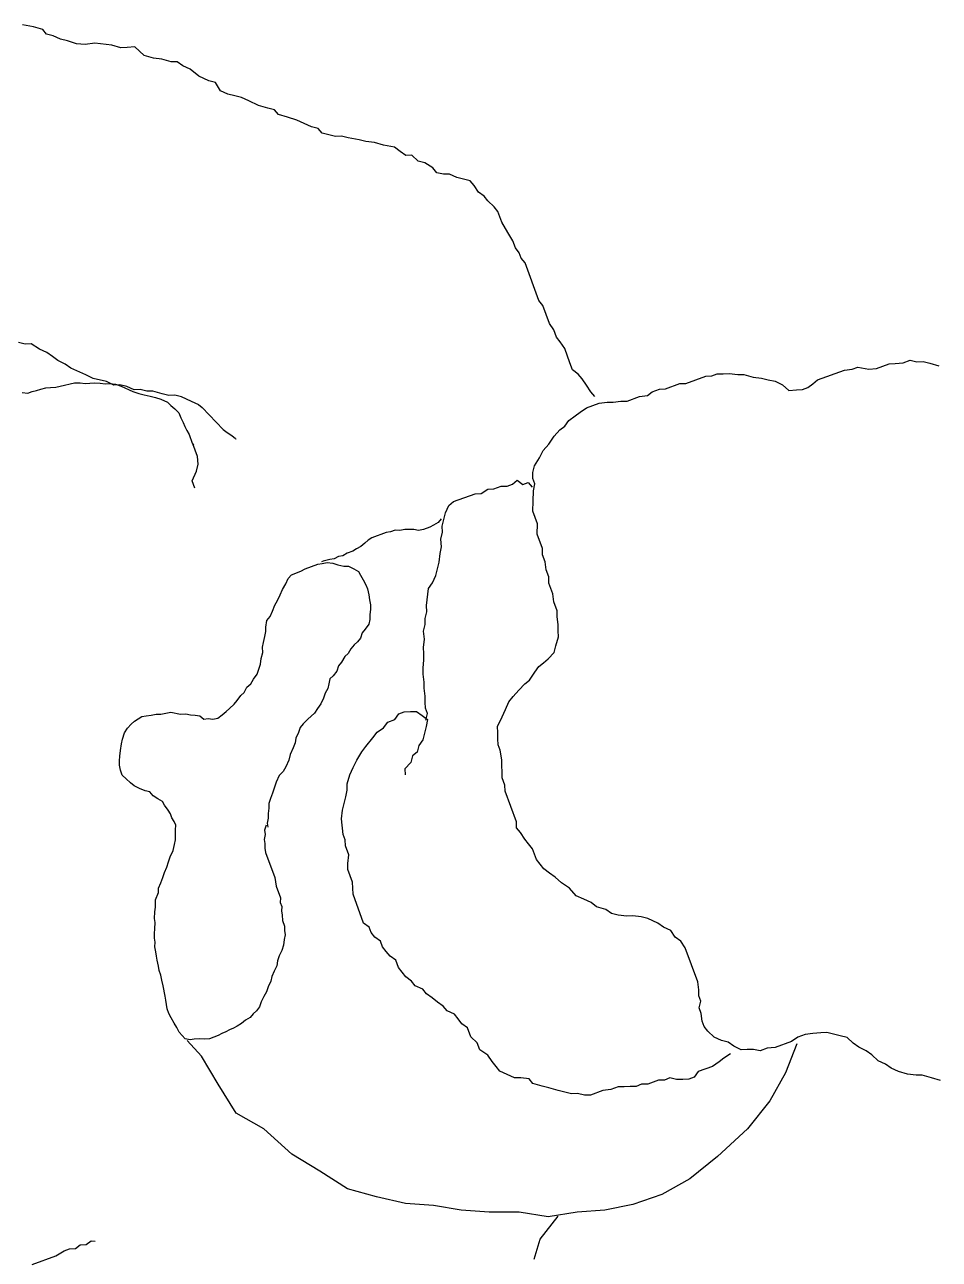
# Model space of a CAD drawing. Header units: millimetres. Extents: x 33350 to 35310, y -217097 to -211540.
# Drawn here: x 33727.22 to 33760.57, y -214426.19 to -214381.16 of the extents above; entities that cross this region are included whole.
import ezdxf

# ---------------------------------------------------------------- set-up
doc = ezdxf.new("R2010")
doc.units = ezdxf.units.MM
doc.header["$LTSCALE"] = 60
doc.header["$MEASUREMENT"] = 0
doc.layers.add('BL-E', color=32, linetype='Continuous')

# ---------------------------------------------------------------- blocks, each defined once
blk = doc.blocks.new('İNSAN-1')
for p, q in [((-10.228, 35.632), (-10.128, 35.297)), ((-10.128, 35.297), (-10.028, 34.962)), ((15.937, 35.237), (15.836, 35.572)), ((15.995, 34.992), (15.937, 35.237)), ((-10.028, 34.962), (-10.034, 34.741)), ((-10.034, 34.741), (-10, 34.43)), ((15.989, 34.771), (15.995, 34.992)), ((16.047, 34.526), (15.989, 34.771)), ((-10, 34.43), (-9.899, 34.096)), ((15.92, 33.977), (15.951, 34.264)), ((15.951, 34.264), (16.047, 34.526)), ((-9.899, 34.096), (-9.775, 33.826)), ((-9.775, 33.826), (-9.626, 33.623)), ((15.913, 33.756), (15.92, 33.977)), ((-9.626, 33.623), (-9.502, 33.353)), ((-9.502, 33.353), (-9.288, 33.125)), ((15.744, 33.297), (15.913, 33.756)), ((-9.288, 33.125), (-9.139, 32.922)), ((-9.139, 32.922), (-9.015, 32.652)), ((15.713, 33.01), (15.744, 33.297)), ((15.789, 32.61), (15.713, 33.01)), ((-9.015, 32.652), (-8.866, 32.449)), ((-8.866, 32.449), (-8.652, 32.221)), ((15.717, 32.413), (15.789, 32.61)), ((-8.652, 32.221), (-8.593, 31.976)), ((-8.593, 31.976), (-8.534, 31.731)), ((15.324, 31.142), (15.686, 32.126)), ((15.686, 32.126), (15.717, 32.413)), ((-8.534, 31.731), (-8.475, 31.485)), ((-8.482, 31.264), (-8.513, 30.978)), ((-8.475, 31.485), (-8.482, 31.264)), ((15.185, 30.97), (15.324, 31.142)), ((-8.544, 30.691), (-8.641, 30.429)), ((-8.513, 30.978), (-8.544, 30.691)), ((14.975, 30.6), (15.047, 30.797)), ((15.047, 30.797), (15.185, 30.97)), ((-8.893, 30.385), (-9.95, 29.979)), ((-8.803, 30.191), (-9.02, 29.6)), ((-8.641, 30.429), (-8.803, 30.191)), ((14.937, 30.093), (14.968, 30.379)), ((14.968, 30.379), (14.975, 30.6)), ((-9.95, 29.979), (-10.967, 29.41)), ((15.151, 29.865), (14.937, 30.093)), ((15.276, 29.596), (15.151, 29.865)), ((-10.967, 29.41), (-11.983, 28.597)), ((-9.051, 29.314), (-9.148, 29.051)), ((-9.02, 29.6), (-9.051, 29.314)), ((15.335, 29.35), (15.276, 29.596)), ((15.394, 29.105), (15.335, 29.35)), ((-9.148, 29.051), (-9.089, 28.806)), ((15.428, 28.795), (15.394, 29.105)), ((-11.983, 28.597), (-12.999, 27.5)), ((-9.096, 28.585), (-9.102, 28.364)), ((-9.089, 28.806), (-9.096, 28.585)), ((15.529, 28.46), (15.428, 28.795)), ((15.522, 28.239), (15.529, 28.46)), ((-9.247, 27.971), (-9.41, 27.732)), ((-9.102, 28.364), (-8.978, 28.095)), ((-8.978, 28.095), (-8.829, 27.891)), ((15.556, 27.928), (15.522, 28.239)), ((15.55, 27.707), (15.556, 27.928)), ((-12.999, 27.5), (-13.812, 26.484)), ((-9.548, 27.56), (-9.71, 27.321)), ((-9.41, 27.732), (-9.548, 27.56)), ((-8.829, 27.891), (-8.771, 27.646)), ((-8.771, 27.646), (-8.646, 27.377)), ((15.47, 27.289), (15.543, 27.486)), ((15.543, 27.486), (15.55, 27.707)), ((-9.71, 27.321), (-9.903, 26.797)), ((-8.646, 27.377), (-8.432, 27.149)), ((-8.432, 27.149), (-8.259, 27.011)), ((15.198, 26.347), (15.463, 27.068)), ((15.463, 27.068), (15.47, 27.289)), ((-10.107, 26.648), (-10.179, 26.451)), ((-9.903, 26.797), (-10.107, 26.648)), ((-8.259, 27.011), (-8.062, 26.938)), ((-8.062, 26.938), (-7.776, 26.907)), ((-7.776, 26.907), (-7.579, 26.835)), ((-7.579, 26.835), (-7.333, 26.893)), ((-7.333, 26.893), (-7.136, 26.821)), ((-7.136, 26.821), (-6.915, 26.814)), ((-6.915, 26.814), (-6.629, 26.783)), ((-6.629, 26.783), (-5.382, 26.324)), ((-13.812, 26.484), (-14.381, 25.469)), ((-10.186, 26.23), (-10.193, 26.009)), ((-10.179, 26.451), (-10.186, 26.23)), ((-5.382, 26.324), (-5.143, 26.162)), ((-5.143, 26.162), (-4.995, 25.958)), ((14.998, 25.601), (15.191, 26.126)), ((15.191, 26.126), (15.198, 26.347)), ((-10.134, 25.764), (-10.207, 25.567)), ((-10.193, 26.009), (-10.134, 25.764)), ((-4.995, 25.958), (-4.756, 25.796)), ((-4.756, 25.796), (-4.632, 25.526)), ((-14.381, 25.469), (-14.747, 24.412)), ((-10.213, 25.346), (-10.358, 24.953)), ((-10.207, 25.567), (-10.213, 25.346)), ((-4.632, 25.526), (-4.483, 25.323)), ((-4.483, 25.323), (-4.317, 24.964)), ((14.894, 25.117), (14.991, 25.38)), ((14.991, 25.38), (14.998, 25.601)), ((-10.358, 24.953), (-10.365, 24.732)), ((-4.317, 24.964), (-4.258, 24.719)), ((14.725, 24.658), (14.756, 24.945)), ((14.756, 24.945), (14.894, 25.117)), ((-14.747, 24.412), (-14.951, 23.396)), ((-10.438, 24.535), (-10.444, 24.314)), ((-10.365, 24.732), (-10.438, 24.535)), ((-4.258, 24.719), (-4.224, 24.408)), ((-4.224, 24.408), (-4.23, 24.187)), ((14.556, 24.199), (14.725, 24.658)), ((-10.458, 23.872), (-10.555, 23.61)), ((-10.451, 24.093), (-10.458, 23.872)), ((-10.444, 24.314), (-10.451, 24.093)), ((-4.23, 24.187), (-4.196, 23.876)), ((-4.196, 23.876), (-4.137, 23.631)), ((14.518, 23.691), (14.549, 23.978)), ((14.549, 23.978), (14.556, 24.199)), ((-10.555, 23.61), (-10.586, 23.323)), ((-4.137, 23.631), (-3.988, 23.427)), ((-3.988, 23.427), (-3.888, 23.092)), ((14.481, 23.184), (14.512, 23.47)), ((14.512, 23.47), (14.518, 23.691)), ((-14.951, 23.396), (-15.032, 22.381)), ((-10.586, 23.323), (-10.755, 22.864)), ((-3.888, 23.092), (-3.739, 22.889)), ((14.312, 22.725), (14.481, 23.184)), ((14.719, 23.022), (14.892, 22.883)), ((-10.755, 22.864), (-10.761, 22.643)), ((-10.761, 22.643), (-10.703, 22.398)), ((-3.739, 22.889), (-3.615, 22.619)), ((-3.615, 22.619), (-3.491, 22.35)), ((14.149, 22.486), (14.312, 22.725)), ((14.892, 22.883), (15.13, 22.721)), ((15.13, 22.721), (15.369, 22.559)), ((15.369, 22.559), (15.541, 22.421)), ((-15.032, 22.381), (-15.194, 21.324)), ((-10.703, 22.398), (-10.709, 22.177)), ((-10.709, 22.177), (-10.651, 21.932)), ((-3.491, 22.35), (-3.211, 22.098)), ((-3.211, 22.098), (-3.021, 21.805)), ((13.645, 21.927), (13.849, 22.075)), ((13.849, 22.075), (14.011, 22.314)), ((14.011, 22.314), (14.149, 22.486)), ((15.541, 22.421), (15.69, 22.217)), ((15.69, 22.217), (15.953, 22.12)), ((15.953, 22.12), (16.478, 21.927)), ((-16.018, 21.033), (-15.175, 21.688)), ((-10.651, 21.932), (-10.592, 21.686)), ((-10.592, 21.686), (-10.491, 21.352)), ((-3.021, 21.805), (-2.806, 21.577)), ((5.625, 21.602), (5.96, 21.702)), ((5.96, 21.702), (6.181, 21.695)), ((6.181, 21.695), (6.402, 21.688)), ((6.402, 21.688), (6.689, 21.657)), ((6.689, 21.657), (6.91, 21.65)), ((6.91, 21.65), (7.238, 21.529)), ((13.279, 21.54), (13.507, 21.754)), ((13.507, 21.754), (13.645, 21.927)), ((16.478, 21.927), (16.716, 21.765)), ((16.716, 21.765), (16.889, 21.627)), ((16.889, 21.627), (17.151, 21.53)), ((-15.194, 21.324), (-15.032, 20.268)), ((-10.491, 21.352), (-10.433, 21.106)), ((-2.806, 21.577), (-2.658, 21.373)), ((-2.658, 21.373), (-2.509, 21.169)), ((-2.509, 21.169), (-2.164, 20.893)), ((5.014, 21.156), (5.152, 21.329)), ((5.152, 21.329), (5.38, 21.543)), ((5.38, 21.543), (5.625, 21.602)), ((7.238, 21.529), (7.525, 21.498)), ((7.525, 21.498), (7.919, 21.353)), ((7.919, 21.353), (8.14, 21.346)), ((8.14, 21.346), (8.402, 21.25)), ((8.402, 21.25), (8.689, 21.219)), ((8.689, 21.219), (8.952, 21.122)), ((12.758, 21.136), (12.986, 21.35)), ((12.986, 21.35), (13.279, 21.54)), ((17.151, 21.53), (17.39, 21.368)), ((17.39, 21.368), (18.046, 21.126)), ((-16.741, 20.818), (-16.018, 21.033)), ((-10.433, 21.106), (-10.332, 20.771)), ((-10.332, 20.771), (-10.16, 20.633)), ((-2.164, 20.893), (-1.77, 20.748)), ((-1.77, 20.748), (-1.597, 20.61)), ((4.379, 20.645), (4.672, 20.835)), ((4.672, 20.835), (4.876, 20.984)), ((4.876, 20.984), (5.014, 21.156)), ((8.952, 21.122), (9.173, 21.115)), ((9.173, 21.115), (9.698, 20.922)), ((9.698, 20.922), (10.074, 20.932)), ((10.074, 20.932), (10.534, 20.763)), ((10.534, 20.763), (10.91, 20.773)), ((10.91, 20.773), (11.287, 20.784)), ((11.287, 20.784), (11.532, 20.843)), ((11.591, 20.597), (11.418, 20.736)), ((11.532, 20.843), (11.729, 20.77)), ((11.729, 20.77), (11.95, 20.763)), ((11.95, 20.763), (12.195, 20.822)), ((12.195, 20.822), (12.489, 21.012)), ((12.489, 21.012), (12.758, 21.136)), ((18.046, 21.126), (18.219, 20.988)), ((18.219, 20.988), (19.597, 20.481)), ((-15.032, 20.268), (-15.032, 19.171)), ((-10.16, 20.633), (-10.125, 20.323)), ((-10.125, 20.323), (-10.132, 20.102)), ((-1.597, 20.61), (-1.424, 20.472)), ((-1.424, 20.472), (-1.186, 20.31)), ((-1.186, 20.31), (-1.013, 20.172)), ((4.013, 20.258), (4.241, 20.472)), ((4.241, 20.472), (4.379, 20.645)), ((11.518, 20.401), (11.591, 20.597)), ((11.667, 20.197), (11.518, 20.401)), ((19.597, 20.481), (19.77, 20.343)), ((19.77, 20.343), (19.967, 20.27)), ((19.967, 20.27), (20.14, 20.132)), ((-10.132, 20.102), (-10.007, 19.832)), ((-10.007, 19.832), (-9.883, 19.563)), ((-1.013, 20.172), (-0.792, 20.165)), ((-0.792, 20.165), (0.324, 19.754)), ((3.312, 19.771), (3.581, 19.896)), ((3.581, 19.896), (3.785, 20.044)), ((3.785, 20.044), (4.013, 20.258)), ((11.45, 19.606), (11.456, 19.827)), ((11.456, 19.827), (11.529, 20.024)), ((11.529, 20.024), (11.667, 20.197)), ((20.14, 20.132), (20.402, 20.035)), ((20.402, 20.035), (20.706, 19.849)), ((20.706, 19.849), (21.076, 19.638)), ((-9.883, 19.563), (-9.71, 19.425)), ((-9.71, 19.425), (-9.537, 19.287)), ((0.324, 19.754), (0.545, 19.747)), ((0.545, 19.747), (0.808, 19.65)), ((0.808, 19.65), (1.029, 19.643)), ((1.029, 19.643), (1.25, 19.637)), ((1.25, 19.637), (1.471, 19.63)), ((1.471, 19.63), (1.823, 19.575)), ((1.823, 19.575), (2.02, 19.502)), ((2.02, 19.502), (2.241, 19.495)), ((2.241, 19.495), (2.462, 19.488)), ((2.462, 19.488), (2.683, 19.481)), ((2.683, 19.481), (3.042, 19.647)), ((3.042, 19.647), (3.312, 19.771)), ((11.353, 19.344), (11.45, 19.606)), ((21.076, 19.638), (21.47, 19.493)), ((21.47, 19.493), (21.643, 19.355)), ((-15.032, 19.171), (-14.951, 18.155)), ((-9.537, 19.287), (-9.299, 19.125)), ((-9.299, 19.125), (-9.109, 18.831)), ((11.184, 18.885), (11.346, 19.123)), ((11.346, 19.123), (11.353, 19.344)), ((21.643, 19.355), (21.857, 19.127)), ((21.857, 19.127), (22.03, 18.989)), ((22.03, 18.989), (22.178, 18.786)), ((-9.109, 18.831), (-8.846, 18.735)), ((-8.846, 18.735), (-8.632, 18.507)), ((-8.632, 18.507), (-8.304, 18.386)), ((10.887, 17.877), (11.177, 18.664)), ((11.177, 18.664), (11.184, 18.885)), ((22.178, 18.786), (22.417, 18.623)), ((22.417, 18.623), (22.589, 18.485)), ((22.589, 18.485), (22.707, 17.995)), ((-14.951, 18.155), (-14.788, 17.139)), ((-8.304, 18.386), (-8.155, 18.182)), ((-8.155, 18.182), (-7.982, 18.044)), ((-7.982, 18.044), (-7.81, 17.906)), ((-7.81, 17.906), (-7.685, 17.637)), ((-7.685, 17.637), (-7.512, 17.499)), ((10.235, 17.521), (10.48, 17.58)), ((10.48, 17.58), (10.749, 17.704)), ((10.749, 17.704), (10.887, 17.877)), ((22.707, 17.995), (22.832, 17.726)), ((22.832, 17.726), (22.825, 17.505)), ((-14.788, 17.139), (-14.707, 16.123)), ((-7.512, 17.499), (-7.364, 17.295)), ((-7.364, 17.295), (-7.215, 17.091)), ((7.921, 17.106), (8.19, 17.231)), ((8.19, 17.231), (8.435, 17.289)), ((8.435, 17.289), (8.68, 17.348)), ((8.68, 17.348), (8.991, 17.383)), ((8.991, 17.383), (9.236, 17.441)), ((9.236, 17.441), (9.523, 17.41)), ((9.523, 17.41), (9.768, 17.469)), ((9.768, 17.469), (9.989, 17.462)), ((10.033, 17.147), (9.952, 17.014)), ((9.989, 17.462), (10.235, 17.521)), ((10.126, 17.31), (10.033, 17.147)), ((10.265, 17.422), (10.126, 17.31)), ((22.825, 17.505), (22.884, 17.26)), ((22.884, 17.26), (23.056, 17.122)), ((23.056, 17.122), (23.246, 16.828)), ((-7.215, 17.091), (-7.067, 16.887)), ((-7.067, 16.887), (-6.894, 16.749)), ((-6.894, 16.749), (-6.769, 16.48)), ((2.201, 16.754), (1.997, 16.605)), ((2.691, 16.871), (2.201, 16.754)), ((2.936, 16.93), (2.691, 16.871)), ((2.912, 16.864), (3.157, 16.923)), ((3.085, 16.726), (2.936, 16.93)), ((3.234, 16.522), (3.085, 16.726)), ((3.157, 16.923), (3.354, 16.85)), ((3.354, 16.85), (3.575, 16.844)), ((3.575, 16.844), (3.797, 16.837)), ((3.797, 16.837), (4.083, 16.806)), ((4.083, 16.806), (4.304, 16.799)), ((4.304, 16.799), (4.591, 16.768)), ((4.591, 16.768), (4.812, 16.761)), ((4.812, 16.761), (5.123, 16.795)), ((5.123, 16.795), (5.344, 16.788)), ((5.344, 16.788), (5.565, 16.782)), ((5.565, 16.782), (5.876, 16.816)), ((5.876, 16.816), (6.163, 16.785)), ((6.163, 16.785), (6.408, 16.844)), ((6.408, 16.844), (6.629, 16.837)), ((6.629, 16.837), (6.874, 16.896)), ((6.874, 16.896), (7.095, 16.889)), ((7.095, 16.889), (7.717, 16.958)), ((7.717, 16.958), (7.921, 17.106)), ((9.867, 16.784), (9.832, 16.601)), ((9.952, 17.014), (9.867, 16.784)), ((23.246, 16.828), (23.305, 16.583)), ((-6.769, 16.48), (-6.597, 16.342)), ((-6.597, 16.342), (-6.448, 16.138)), ((1.369, 16.315), (1.141, 16.101)), ((1.614, 16.374), (1.369, 16.315)), ((1.752, 16.546), (1.614, 16.374)), ((1.997, 16.605), (1.752, 16.546)), ((3.22, 16.08), (3.227, 16.301)), ((3.227, 16.301), (3.234, 16.522)), ((9.832, 16.601), (9.865, 16.425)), ((9.865, 16.425), (9.87, 16.26)), ((9.87, 16.26), (9.875, 16.094)), ((23.305, 16.583), (23.52, 16.355)), ((23.52, 16.355), (23.513, 16.134)), ((-14.707, 16.123), (-14.463, 15.067)), ((-6.448, 16.138), (-6.275, 16)), ((-6.275, 16), (-6.102, 15.862)), ((-6.102, 15.862), (-5.84, 15.765)), ((-5.84, 15.765), (-5.691, 15.562)), ((1.141, 16.101), (0.92, 16.108)), ((2.944, 15.735), (3.148, 15.884)), ((3.148, 15.884), (3.22, 16.08)), ((9.875, 16.094), (9.84, 15.911)), ((9.84, 15.911), (9.845, 15.746)), ((23.513, 16.134), (23.661, 15.93)), ((23.661, 15.93), (23.81, 15.727)), ((-5.691, 15.562), (-5.519, 15.424)), ((-5.519, 15.424), (-5.346, 15.286)), ((2.481, 15.086), (2.643, 15.324)), ((2.643, 15.324), (2.847, 15.473)), ((2.847, 15.473), (2.944, 15.735)), ((9.757, 15.419), (9.566, 14.901)), ((9.781, 15.573), (9.757, 15.419)), ((9.845, 15.746), (9.781, 15.573)), ((23.81, 15.727), (23.886, 15.326)), ((23.886, 15.326), (23.986, 14.991)), ((-14.463, 15.067), (-14.178, 14.011)), ((-5.346, 15.286), (-5.149, 15.213)), ((-5.149, 15.213), (-5, 15.009)), ((-5, 15.009), (-4.827, 14.871)), ((-4.827, 14.871), (-4.631, 14.799)), ((1.96, 14.682), (2.278, 14.938)), ((2.278, 14.938), (2.481, 15.086)), ((9.566, 14.901), (9.484, 14.767)), ((23.986, 14.991), (24.021, 14.681)), ((-4.631, 14.799), (-4.482, 14.595)), ((-4.482, 14.595), (-3.432, 14.209)), ((1.463, 14.344), (1.756, 14.534)), ((1.756, 14.534), (1.96, 14.682)), ((5.912, 14.481), (5.773, 14.368)), ((6.098, 14.543), (5.912, 14.481)), ((6.238, 14.655), (6.098, 14.543)), ((6.417, 14.785), (6.238, 14.655)), ((6.592, 14.818), (6.417, 14.785)), ((6.758, 14.823), (6.592, 14.818)), ((6.962, 14.846), (6.758, 14.823)), ((7.127, 14.85), (6.962, 14.846)), ((7.311, 14.816), (7.127, 14.85)), ((7.494, 14.781), (7.311, 14.816)), ((7.706, 14.735), (7.494, 14.781)), ((7.85, 14.682), (7.706, 14.735)), ((8.041, 14.579), (7.85, 14.682)), ((8.204, 14.487), (8.041, 14.579)), ((8.337, 14.405), (8.204, 14.487)), ((9.252, 14.493), (9.16, 14.331)), ((9.374, 14.645), (9.252, 14.493)), ((9.484, 14.767), (9.374, 14.645)), ((24.021, 14.681), (24.08, 14.435)), ((24.08, 14.435), (24.156, 14.035)), ((-14.178, 14.011), (-13.528, 12.995)), ((-3.432, 14.209), (-3.211, 14.202)), ((-3.211, 14.202), (-2.99, 14.195)), ((-2.99, 14.195), (-2.53, 14.026)), ((-2.53, 14.026), (-2.309, 14.019)), ((-2.309, 14.019), (-1.998, 14.053)), ((-1.998, 14.053), (-1.67, 13.932)), ((0.123, 13.943), (0.368, 14.002)), ((0.368, 14.002), (0.589, 13.995)), ((0.589, 13.995), (0.924, 14.095)), ((0.924, 14.095), (1.193, 14.219)), ((1.193, 14.219), (1.463, 14.344)), ((5.354, 14.032), (5.244, 13.909)), ((5.523, 14.134), (5.354, 14.032)), ((5.662, 14.246), (5.523, 14.134)), ((5.773, 14.368), (5.662, 14.246)), ((8.439, 14.237), (8.337, 14.405)), ((8.53, 14.04), (8.439, 14.237)), ((8.534, 13.875), (8.53, 14.04)), ((9.004, 13.996), (8.912, 13.834)), ((9.078, 14.198), (9.004, 13.996)), ((9.16, 14.331), (9.078, 14.198)), ((24.156, 14.035), (24.215, 13.79)), ((-1.67, 13.932), (-1.449, 13.926)), ((-1.449, 13.926), (-1.252, 13.853)), ((-1.252, 13.853), (-0.679, 13.791)), ((-0.679, 13.791), (-0.368, 13.826)), ((-0.368, 13.826), (-0.123, 13.884)), ((-0.123, 13.884), (0.123, 13.943)), ((4.71, 13.615), (4.532, 13.485)), ((4.897, 13.677), (4.71, 13.615)), ((5.036, 13.79), (4.897, 13.677)), ((5.244, 13.909), (5.036, 13.79)), ((8.586, 13.66), (8.534, 13.875)), ((8.648, 13.473), (8.586, 13.66)), ((8.795, 13.517), (8.771, 13.363)), ((8.888, 13.679), (8.795, 13.517)), ((8.912, 13.834), (8.888, 13.679)), ((24.215, 13.79), (24.208, 13.569)), ((24.208, 13.569), (24.267, 13.324)), ((3.715, 13.132), (3.518, 13.041)), ((3.901, 13.194), (3.715, 13.132)), ((4.069, 13.296), (3.901, 13.194)), ((4.245, 13.329), (4.069, 13.296)), ((4.421, 13.362), (4.245, 13.329)), ((4.532, 13.485), (4.421, 13.362)), ((8.612, 12.931), (8.636, 13.085)), ((8.636, 13.085), (8.671, 13.269)), ((8.671, 13.269), (8.648, 13.473)), ((8.715, 13.122), (8.694, 13.064)), ((8.771, 13.363), (8.715, 13.122)), ((24.267, 13.324), (24.326, 13.079)), ((24.326, 13.079), (24.498, 12.94)), ((-13.528, 12.995), (-12.918, 11.979)), ((3.06, 12.686), (2.95, 12.564)), ((3.171, 12.809), (3.06, 12.686)), ((3.339, 12.911), (3.171, 12.809)), ((3.518, 13.041), (3.339, 12.911)), ((8.442, 12.47), (8.612, 12.931)), ((24.498, 12.94), (24.557, 12.695)), ((24.557, 12.695), (24.682, 12.426)), ((2.463, 12.22), (2.266, 12.129)), ((2.65, 12.282), (2.463, 12.22)), ((2.789, 12.394), (2.65, 12.282)), ((2.95, 12.564), (2.789, 12.394)), ((8.223, 11.963), (8.35, 12.308)), ((8.35, 12.308), (8.442, 12.47)), ((24.682, 12.426), (24.806, 12.157)), ((-12.918, 11.979), (-11.983, 10.963)), ((-4.912, 11.731), (-5.088, 11.698)), ((-4.757, 11.707), (-4.912, 11.731)), ((-4.592, 11.712), (-4.757, 11.707)), ((-4.39, 11.637), (-4.592, 11.712)), ((1.216, 11.764), (1.048, 11.662)), ((1.452, 11.873), (1.216, 11.764)), ((1.668, 11.924), (1.452, 11.873)), ((1.904, 12.033), (1.668, 11.924)), ((2.09, 12.095), (1.904, 12.033)), ((2.266, 12.129), (2.09, 12.095)), ((7.679, 11.64), (7.886, 11.76)), ((7.886, 11.76), (8.083, 11.851)), ((8.083, 11.851), (8.223, 11.963)), ((24.806, 12.157), (24.907, 11.822)), ((24.907, 11.822), (25.007, 11.487)), ((-6.235, 11.336), (-6.432, 11.245)), ((-6.038, 11.427), (-6.235, 11.336)), ((-5.862, 11.46), (-6.038, 11.427)), ((-5.676, 11.522), (-5.862, 11.46)), ((-5.479, 11.613), (-5.676, 11.522)), ((-5.292, 11.675), (-5.479, 11.613)), ((-5.088, 11.698), (-5.292, 11.675)), ((-4.196, 11.631), (-4.39, 11.637)), ((-4.042, 11.607), (-4.196, 11.631)), ((-3.877, 11.612), (-4.042, 11.607)), ((-3.733, 11.559), (-3.877, 11.612)), ((-3.567, 11.563), (-3.733, 11.559)), ((-3.135, 11.404), (-3.567, 11.563)), ((-2.981, 11.38), (-3.135, 11.404)), ((-2.826, 11.356), (-2.981, 11.38)), ((-1.904, 11.016), (-2.826, 11.356)), ((0.249, 11.27), (0.063, 11.207)), ((0.475, 11.35), (0.249, 11.27)), ((0.661, 11.412), (0.475, 11.35)), ((0.898, 11.521), (0.661, 11.412)), ((1.048, 11.662), (0.898, 11.521)), ((6.694, 11.185), (6.891, 11.276)), ((6.891, 11.276), (7.117, 11.357)), ((7.117, 11.357), (7.285, 11.458)), ((7.285, 11.458), (7.482, 11.549)), ((7.482, 11.549), (7.679, 11.64)), ((25.007, 11.487), (25.18, 11.349)), ((25.18, 11.349), (25.238, 11.104)), ((-11.983, 10.963), (-11.414, 9.948)), ((-7.356, 10.866), (-7.543, 10.804)), ((-7.159, 10.957), (-7.356, 10.866)), ((-6.991, 11.058), (-7.159, 10.957)), ((-6.805, 11.12), (-6.991, 11.058)), ((-6.608, 11.211), (-6.805, 11.12)), ((-6.432, 11.245), (-6.608, 11.211)), ((-1.75, 10.992), (-1.904, 11.016)), ((-1.585, 10.997), (-1.75, 10.992)), ((-1.43, 10.972), (-1.585, 10.997)), ((-1.254, 11.006), (-1.43, 10.972)), ((-1.1, 10.982), (-1.254, 11.006)), ((-0.913, 11.044), (-1.1, 10.982)), ((-0.834, 11.08), (-0.989, 11.104)), ((-0.659, 11.113), (-0.834, 11.08)), ((-0.493, 11.118), (-0.659, 11.113)), ((-0.289, 11.141), (-0.493, 11.118)), ((-0.124, 11.145), (-0.289, 11.141)), ((0.063, 11.207), (-0.124, 11.145)), ((4.592, 10.717), (4.965, 10.841)), ((4.965, 10.841), (5.169, 10.864)), ((5.169, 10.864), (5.384, 10.916)), ((5.384, 10.916), (5.578, 10.909)), ((5.578, 10.909), (5.754, 10.943)), ((5.754, 10.943), (5.969, 10.994)), ((5.969, 10.994), (6.145, 11.028)), ((6.145, 11.028), (6.31, 11.032)), ((6.31, 11.032), (6.554, 11.073)), ((6.554, 11.073), (6.694, 11.185)), ((25.238, 11.104), (25.339, 10.769)), ((-7.932, 10.457), (-8.024, 10.295)), ((-7.793, 10.569), (-7.932, 10.457)), ((-7.682, 10.692), (-7.793, 10.569)), ((-7.543, 10.804), (-7.682, 10.692)), ((4.124, 10.334), (4.245, 10.485)), ((4.245, 10.485), (4.413, 10.587)), ((4.413, 10.587), (4.592, 10.717)), ((25.339, 10.769), (25.505, 10.41)), ((25.505, 10.41), (25.629, 10.14)), ((-11.414, 9.948), (-10.357, 9.297)), ((-8.238, 9.981), (-8.32, 9.848)), ((-8.146, 10.143), (-8.238, 9.981)), ((-8.024, 10.295), (-8.146, 10.143)), ((3.498, 9.878), (3.637, 9.99)), ((3.637, 9.99), (3.816, 10.12)), ((3.816, 10.12), (3.927, 10.243)), ((3.927, 10.243), (4.124, 10.334)), ((13.189, 9.931), (13.168, 9.938)), ((13.304, 9.794), (13.189, 9.931)), ((25.629, 10.14), (25.688, 9.895)), ((-8.455, 9.57), (-8.508, 9.426)), ((-8.373, 9.704), (-8.455, 9.57)), ((-8.32, 9.848), (-8.373, 9.704)), ((3.106, 9.434), (3.227, 9.585)), ((3.227, 9.585), (3.337, 9.708)), ((3.337, 9.708), (3.498, 9.878)), ((13.403, 9.616), (13.304, 9.794)), ((13.518, 9.48), (13.403, 9.616)), ((14.319, 8.714), (13.518, 9.48)), ((25.688, 9.895), (25.747, 9.65)), ((25.747, 9.65), (25.871, 9.381)), ((-10.357, 9.297), (-9.341, 8.688)), ((-8.589, 9.293), (-8.706, 8.976)), ((-8.508, 9.426), (-8.589, 9.293)), ((2.95, 9.099), (2.984, 9.282)), ((2.983, 8.923), (2.95, 9.099)), ((2.984, 9.282), (3.106, 9.434)), ((25.871, 9.381), (26.175, 9.194)), ((26.175, 9.194), (26.234, 8.949)), ((-9.341, 8.688), (-8.771, 8.16)), ((-8.707, 8.617), (-8.713, 8.423)), ((-8.706, 8.976), (-8.712, 8.783)), ((-8.712, 8.783), (-8.707, 8.617)), ((2.959, 8.768), (2.983, 8.923)), ((3.071, 8.629), (2.959, 8.768)), ((3.104, 8.453), (3.071, 8.629)), ((12.004, 8.509), (12.249, 8.568)), ((12.249, 8.568), (12.535, 8.537)), ((14.434, 8.578), (14.319, 8.714)), ((14.418, 8.589), (14.542, 8.319)), ((26.234, 8.949), (26.4, 8.59)), ((26.4, 8.59), (26.656, 8.273)), ((-8.713, 8.423), (-8.737, 8.269)), ((-8.737, 8.269), (-8.704, 8.093)), ((3.109, 8.288), (3.104, 8.453)), ((3.142, 8.112), (3.109, 8.288)), ((3.136, 7.919), (3.142, 8.112)), ((11.382, 8.44), (11.644, 8.343)), ((11.644, 8.343), (12.004, 8.509)), ((12.535, 8.537), (12.995, 8.368)), ((13.024, 8.344), (12.944, 8.399)), ((13.332, 8.231), (13.024, 8.344)), ((13.478, 8.152), (13.332, 8.231)), ((13.624, 8.073), (13.478, 8.152)), ((14.542, 8.319), (14.708, 7.96)), ((26.656, 8.273), (26.78, 8.003)), ((-8.704, 8.093), (-8.458, 7.872)), ((-8.458, 7.872), (-8.296, 7.78)), ((-8.296, 7.78), (-8.134, 7.687)), ((-8.134, 7.687), (-7.943, 7.584)), ((-2.07, 7.547), (-1.833, 7.656)), ((-1.833, 7.656), (-1.618, 7.707)), ((-1.618, 7.707), (-1.442, 7.741)), ((-1.442, 7.741), (-1.248, 7.735)), ((-1.248, 7.735), (-1.083, 7.739)), ((-1.083, 7.739), (-0.918, 7.744)), ((-0.918, 7.744), (-0.774, 7.691)), ((-0.774, 7.691), (-0.64, 7.609)), ((3.203, 7.567), (3.136, 7.919)), ((13.779, 8.016), (13.624, 8.073)), ((13.947, 7.93), (13.779, 8.016)), ((14.123, 7.865), (13.947, 7.93)), ((14.266, 7.712), (14.123, 7.865)), ((14.388, 7.567), (14.266, 7.712)), ((14.708, 7.96), (14.767, 7.715)), ((14.767, 7.715), (14.76, 7.494)), ((26.78, 8.003), (26.929, 7.8)), ((26.929, 7.8), (26.922, 7.579)), ((-7.943, 7.584), (-7.781, 7.492)), ((-7.781, 7.492), (-7.608, 7.428)), ((-7.608, 7.428), (-7.299, 7.38)), ((-7.299, 7.38), (-7.144, 7.355)), ((-7.144, 7.355), (-6.777, 7.286)), ((-6.777, 7.286), (-6.565, 7.24)), ((-6.565, 7.24), (-6.382, 7.206)), ((-6.382, 7.206), (-6.209, 7.142)), ((-3.209, 7.116), (-3.012, 7.207)), ((-3.012, 7.207), (-2.826, 7.27)), ((-2.826, 7.27), (-2.639, 7.332)), ((-2.639, 7.332), (-2.442, 7.423)), ((-2.442, 7.423), (-2.256, 7.485)), ((-2.256, 7.485), (-2.07, 7.547)), ((-0.64, 7.609), (-0.496, 7.556)), ((-0.496, 7.556), (-0.363, 7.474)), ((-0.363, 7.474), (-0.183, 7.342)), ((-0.183, 7.342), (-0.049, 7.261)), ((-0.049, 7.261), (0.052, 7.093)), ((3.134, 7.2), (3.169, 7.384)), ((3.169, 7.384), (3.203, 7.567)), ((14.518, 7.444), (14.388, 7.567)), ((14.629, 7.203), (14.518, 7.444)), ((14.76, 7.494), (14.819, 7.249)), ((14.819, 7.249), (14.919, 6.914)), ((26.922, 7.579), (27.022, 7.244)), ((27.022, 7.244), (27.057, 6.933)), ((-6.209, 7.142), (-6.054, 7.118)), ((-6.054, 7.118), (-5.842, 7.072)), ((-5.842, 7.072), (-5.687, 7.048)), ((-5.687, 7.048), (-5.533, 7.024)), ((-5.533, 7.024), (-5.349, 6.989)), ((-5.349, 6.989), (-5.184, 6.994)), ((-5.184, 6.994), (-5.03, 6.969)), ((-5.03, 6.969), (-4.864, 6.974)), ((-4.864, 6.974), (-4.699, 6.978)), ((-4.699, 6.978), (-4.466, 6.991)), ((-4.466, 6.991), (-4.311, 6.966)), ((-4.311, 6.966), (-4.078, 6.979)), ((-4.078, 6.979), (-3.902, 7.012)), ((-3.902, 7.012), (-3.64, 7.013)), ((-3.64, 7.013), (-3.374, 7.112)), ((-3.374, 7.112), (-3.209, 7.116)), ((0.052, 7.093), (0.154, 6.924)), ((0.154, 6.924), (0.306, 6.803)), ((0.306, 6.803), (0.339, 6.627)), ((3.069, 6.669), (3.104, 6.852)), ((3.104, 6.852), (3.138, 7.035)), ((3.138, 7.035), (3.134, 7.2)), ((14.683, 7.009), (14.629, 7.203)), ((14.736, 6.814), (14.683, 7.009)), ((14.781, 6.598), (14.736, 6.814)), ((14.919, 6.914), (14.913, 6.693)), ((27.057, 6.933), (27.157, 6.598)), ((0.339, 6.627), (0.43, 6.43)), ((0.43, 6.43), (0.521, 6.234)), ((2.881, 6.247), (3.045, 6.514)), ((3.045, 6.514), (3.069, 6.669)), ((14.835, 6.403), (14.781, 6.598)), ((14.902, 6.178), (14.835, 6.403)), ((14.913, 6.693), (14.971, 6.448)), ((14.971, 6.448), (14.965, 6.227)), ((27.157, 6.598), (27.479, 6.256)), ((0.521, 6.234), (0.633, 6.094)), ((0.633, 6.094), (0.774, 5.944)), ((0.774, 5.944), (0.915, 5.794)), ((2.226, 5.802), (2.452, 5.882)), ((2.452, 5.882), (2.62, 5.984)), ((2.62, 5.984), (2.77, 6.125)), ((2.77, 6.125), (2.881, 6.247)), ((15.097, 5.757), (14.902, 6.178)), ((14.965, 6.227), (15.089, 5.958)), ((15.089, 5.958), (15.148, 5.713)), ((27.448, 5.97), (27.441, 5.749)), ((27.479, 6.256), (27.448, 5.97)), ((0.915, 5.794), (1.088, 5.731)), ((1.088, 5.731), (1.272, 5.696)), ((1.272, 5.696), (1.437, 5.7)), ((1.437, 5.7), (1.602, 5.705)), ((1.602, 5.705), (1.807, 5.728)), ((1.807, 5.728), (2.051, 5.769)), ((2.051, 5.769), (2.226, 5.802)), ((15.172, 5.554), (15.097, 5.757)), ((15.148, 5.713), (15.141, 5.492)), ((15.141, 5.492), (15.266, 5.222)), ((15.196, 5.346), (15.172, 5.554)), ((27.441, 5.749), (27.541, 5.414)), ((27.541, 5.414), (27.611, 4.792)), ((15.183, 5.175), (15.196, 5.346)), ((15.214, 4.989), (15.183, 5.175)), ((15.215, 4.789), (15.214, 4.989)), ((15.266, 5.222), (15.383, 4.732)), ((-16.212, 4.485), (-16.074, 4.657)), ((-16.074, 4.657), (-16.091, 4.813)), ((15.19, 4.448), (15.203, 4.618)), ((15.203, 4.618), (15.215, 4.789)), ((15.383, 4.732), (15.508, 4.463)), ((27.611, 4.792), (27.556, 4.44)), ((-16.364, 3.87), (-16.357, 4.091)), ((-16.357, 4.091), (-16.219, 4.264)), ((-16.219, 4.264), (-16.212, 4.485)), ((15.188, 3.899), (15.223, 4.061)), ((15.222, 4.262), (15.19, 4.448)), ((15.223, 4.061), (15.222, 4.262)), ((15.508, 4.463), (15.757, 3.924)), ((27.556, 4.44), (27.59, 4.129)), ((27.59, 4.129), (27.69, 3.794)), ((-16.623, 3.369), (-16.436, 3.673)), ((-16.436, 3.673), (-16.364, 3.87)), ((15.102, 3.531), (15.137, 3.693)), ((15.137, 3.693), (15.188, 3.899)), ((15.757, 3.924), (15.905, 3.72)), ((15.905, 3.72), (16.03, 3.451)), ((27.69, 3.794), (27.749, 3.549)), ((-16.937, 2.516), (-16.623, 3.369)), ((15.034, 3.006), (15.047, 3.176)), ((15.047, 3.176), (15.068, 3.369)), ((15.068, 3.369), (15.102, 3.531)), ((16.03, 3.451), (16.178, 3.247)), ((16.178, 3.247), (16.327, 3.044)), ((27.749, 3.549), (27.874, 3.28)), ((27.874, 3.28), (27.933, 3.035)), ((14.935, 2.668), (14.992, 2.822)), ((14.992, 2.822), (15.034, 3.006)), ((16.327, 3.044), (16.451, 2.774)), ((16.451, 2.774), (16.641, 2.481)), ((27.933, 3.035), (28.105, 2.897)), ((28.105, 2.897), (28.206, 2.562)), ((14.843, 2.352), (14.9, 2.506)), ((14.867, 2.143), (14.843, 2.352)), ((14.9, 2.506), (14.935, 2.668)), ((16.641, 2.481), (16.635, 2.26)), ((16.635, 2.26), (16.693, 2.015)), ((28.206, 2.562), (28.282, 2.161))]:
    blk.add_line(p, q)

msp = doc.modelspace()

# ---------------------------------------------------------------- block references
at = {"layer": 'BL-E', "linetype": 'Continuous', "xscale": -1, "rotation": 270}
msp.add_blockref('İNSAN-1', (33724.984, -214409.445), dxfattribs=at)

doc.saveas('drawing.dxf')
